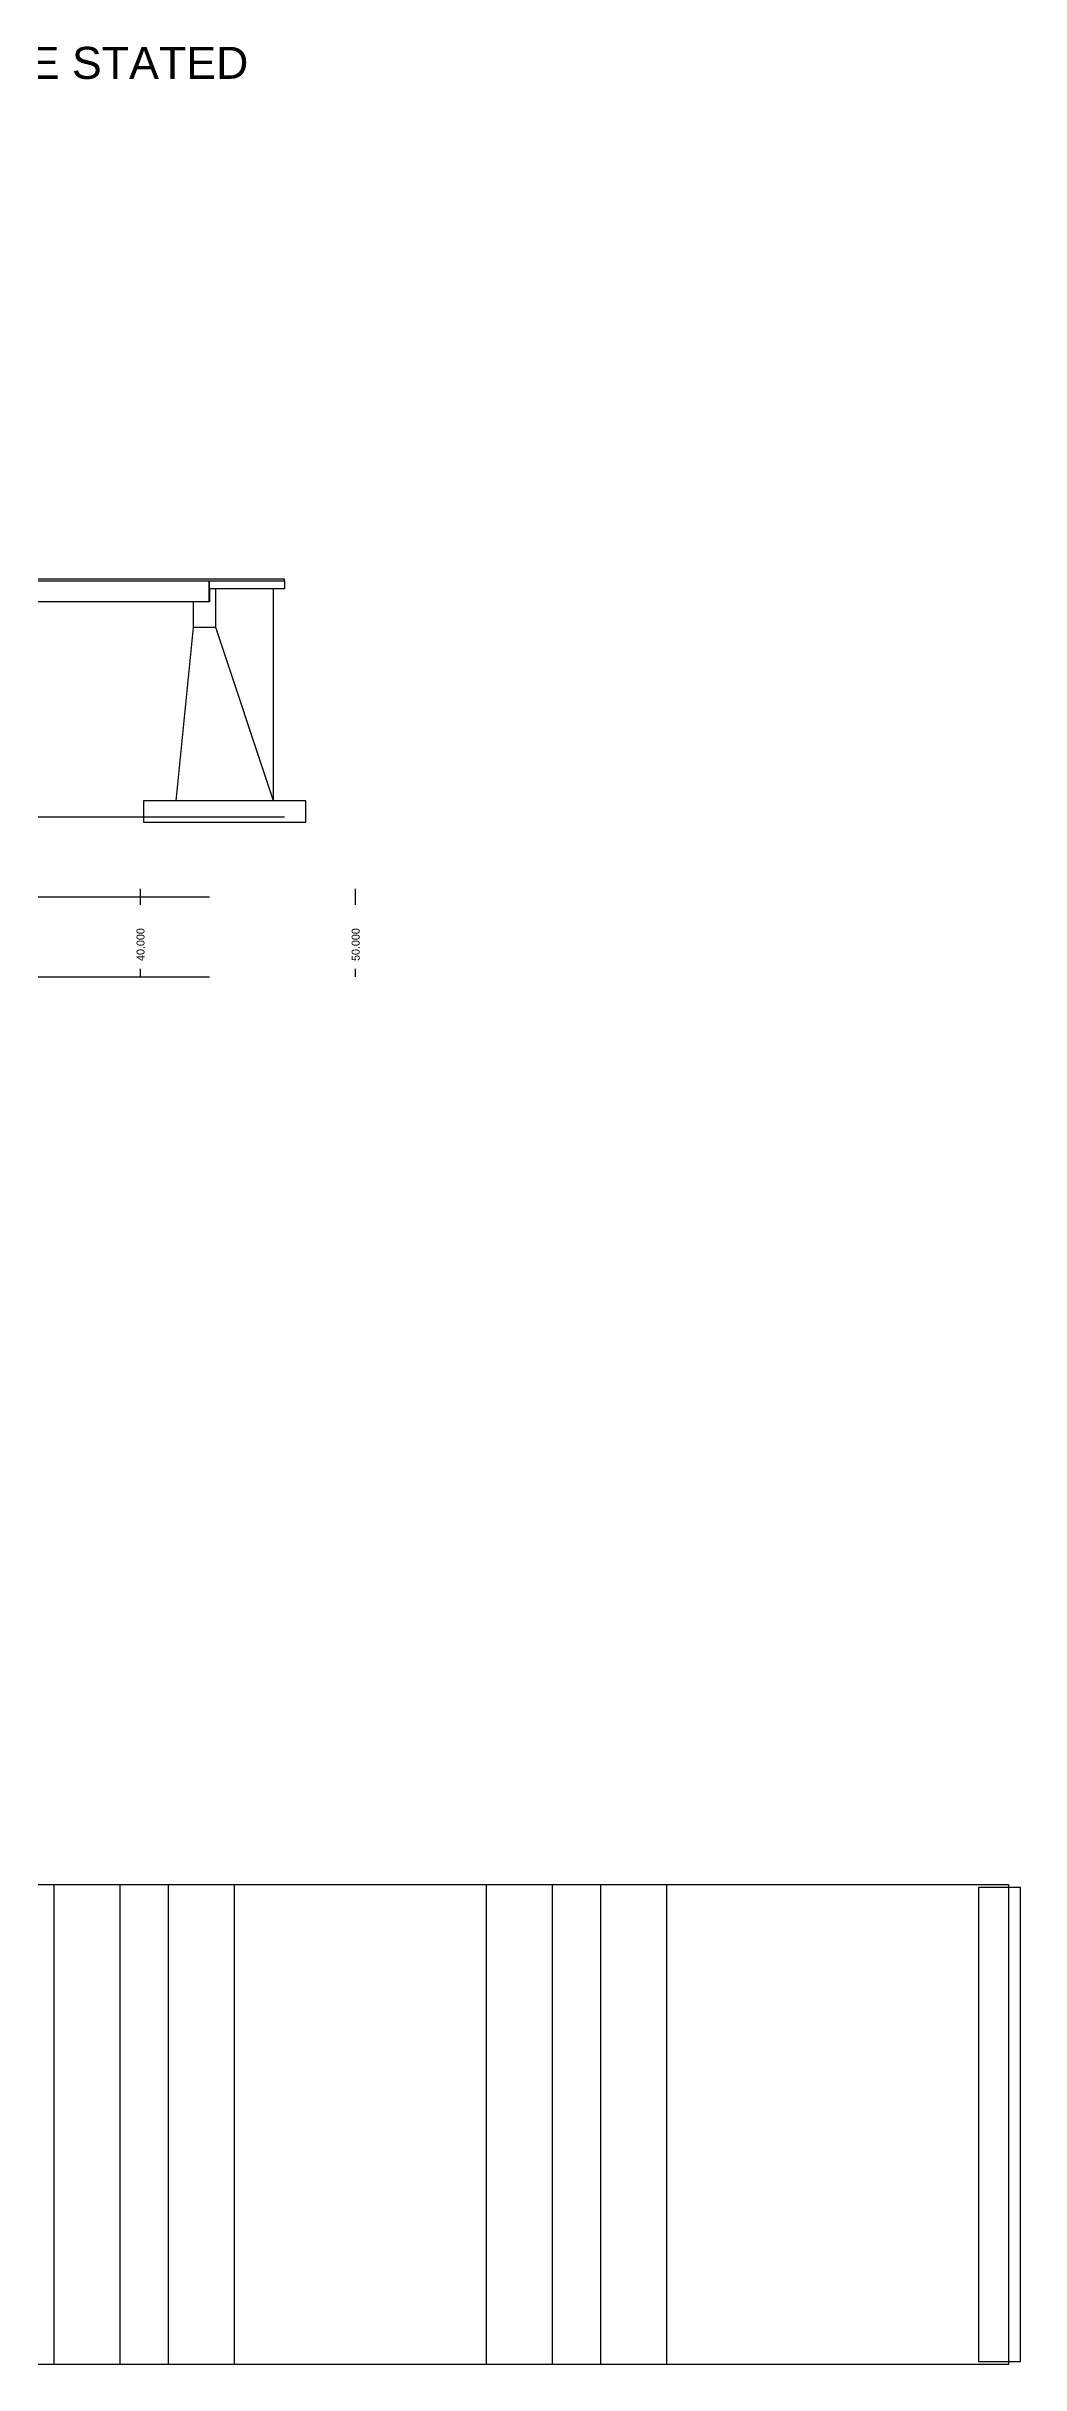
# Model space of a CAD drawing. Header units: metres. Extents: x -50177 to 80910, y -71860 to 40865.
# Drawn here: x 35625 to 80910, y -71860 to 35925 of the extents above; entities that cross this region are included whole.
import ezdxf

# ---------------------------------------------------------------- set-up
doc = ezdxf.new("R2010")
doc.units = ezdxf.units.M
doc.styles.add('Arial', font='Arial.ttf')

msp = doc.modelspace()

# ---------------------------------------------------------------- linework, layer by layer
for p, q in [((46183.333, 10700), (43500, 10700)), ((46183.333, 850), (46183.333, 10700)), ((43500, 8900), (42450, 8900)), ((-3.5, 100), (46700, 100)), ((47683.333, 850), (40145, 850)), ((0, -3620), (43200, -3620)), ((40000, -3992), (40000, -3248)), ((50000, -3992), (50000, -3248)), ((0, -7340), (43200, -7340)), ((40000, -7340), (40000, -6968)), ((50000, -7340), (50000, -6968))]:
    msp.add_line(p, q)
for points in [[(-3500, 11075), (46700, 11075), (46700, 11150), (-3500, 11150), (-3500, 11075)], [(32425, 11075), (43175, 11075), (43175, 10100), (32425, 10100), (32425, 11075)], [(43200, 11075), (46700, 11075), (46700, 10700), (43200, 10700), (43200, 11075)], [(43200, 10700), (43200, 10100), (42450, 10100), (42450, 8900), (41645, 850), (41645, 850), (40145, 850), (40145, -150), (47683.333, -150), (47683.333, 850), (46183.333, 850), (46183.333, 850), (43500, 8900), (43500, 10700), (43200, 10700)], [(0, -49540), (80352, -49540), (80352, -71860), (0, -71860), (0, -49540)], [(35991, -49540), (44361, -49540), (44361, -71860), (35991, -71860), (35991, -49540)], [(39060, -49540), (41292, -49540), (41292, -71860), (39060, -71860), (39060, -49540)], [(56079, -49540), (64449, -49540), (64449, -71860), (56079, -71860), (56079, -49540)], [(59148, -49540), (61380, -49540), (61380, -71860), (59148, -71860), (59148, -49540)], [(80910, -49679.5), (78957, -49679.5), (78957, -71720.5), (80910, -71720.5), (80910, -49679.5)]]:
    msp.add_lwpolyline(points, close=True)

# ---------------------------------------------------------------- texts
at = {"style": 'ARIAL'}
msp.add_text('1. ALL DIMENSIONS ARE IN METERS UNLESS OTHERWISE STATED', height=1488, dxfattribs=at).set_placement((-22320, 34415))
for s, p in [('40.000', (40186, -6596)), ('50.000', (50186, -6596))]:
    msp.add_text(s, height=372, rotation=90).set_placement(p)

doc.saveas('drawing.dxf')
